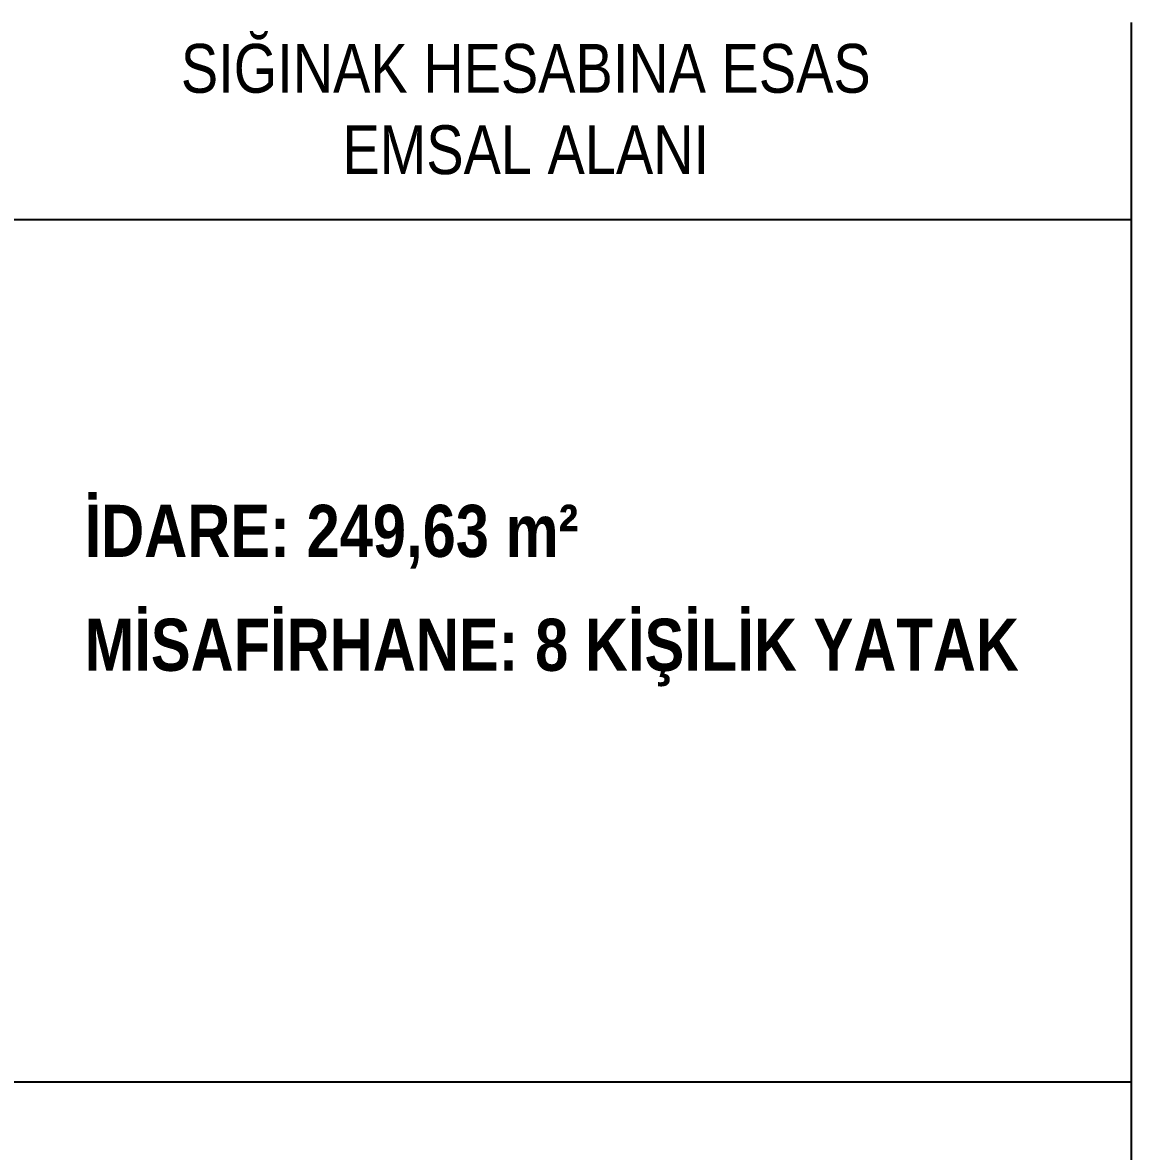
# Model space of a CAD drawing. Header units: inches. Extents: x 21 to 32698, y 13 to 3712.
# Drawn here: x 1813.7 to 2154.4, y 874.6 to 1221.4 of the extents above; entities that cross this region are included whole.
import ezdxf

# ---------------------------------------------------------------- set-up
doc = ezdxf.new("R2010")
doc.units = ezdxf.units.IN
doc.header["$MEASUREMENT"] = 0
doc.layers.add('Z_MİM_-KM-Pafta', color=8, linetype='Continuous', lineweight=25)
doc.layers.add('Z_MİM_1-Yazİ', color=8, linetype='Continuous', lineweight=25)
doc.styles.add('2', font='swisscl.ttf', dxfattribs={"height": 13})
doc.styles.add('basamaklar  pencere kapİ', font='ARIALN.TTF', dxfattribs={"height": 15})

msp = doc.modelspace()

# ---------------------------------------------------------------- linework, layer by layer
at = {"layer": 'Z_MİM_-KM-Pafta'}
for p, q in [((2154.41, 358.28), (2154.41, 1221.39)), ((1369.29, 1160.93), (2154.41, 1160.93)), ((1369.29, 895.93), (2154.41, 895.93))]:
    msp.add_line(p, q, dxfattribs=at)

# ---------------------------------------------------------------- texts
at = {"layer": 'Z_MİM_-KM-Pafta', "color": 7, "insert": (1861.99, 1214.83), "char_height": 15, "attachment_point": 1, "style": '2'}
msp.add_mtext_dynamic_manual_height_columns('\\pxqc;{\\fArial Narrow|b0|i0|c162|p34;SIĞINAK HESABINA ESAS EMSAL ALANI}', width=212.6784, gutter_width=100, heights=[0], dxfattribs=at)
at = {"layer": 'Z_MİM_1-Yazİ', "color": 7, "char_height": 16, "attachment_point": 1, "style": 'basamaklar  pencere kapİ'}
for s, width, insert in [('{\\fArial Narrow|b1|i0|c162|p34;İDARE: 249,63 m² }', 166.2011, (1832.77, 1073.22)), ('{\\fArial Narrow|b1|i0|c162|p34;MİSAFİRHANE: 8 KİŞİLİK YATAK}', 355.3818, (1832.77, 1038.22))]:
    msp.add_mtext_dynamic_manual_height_columns(s, width=width, gutter_width=100, heights=[0], dxfattribs=dict(at, insert=insert))

doc.saveas('drawing.dxf')
